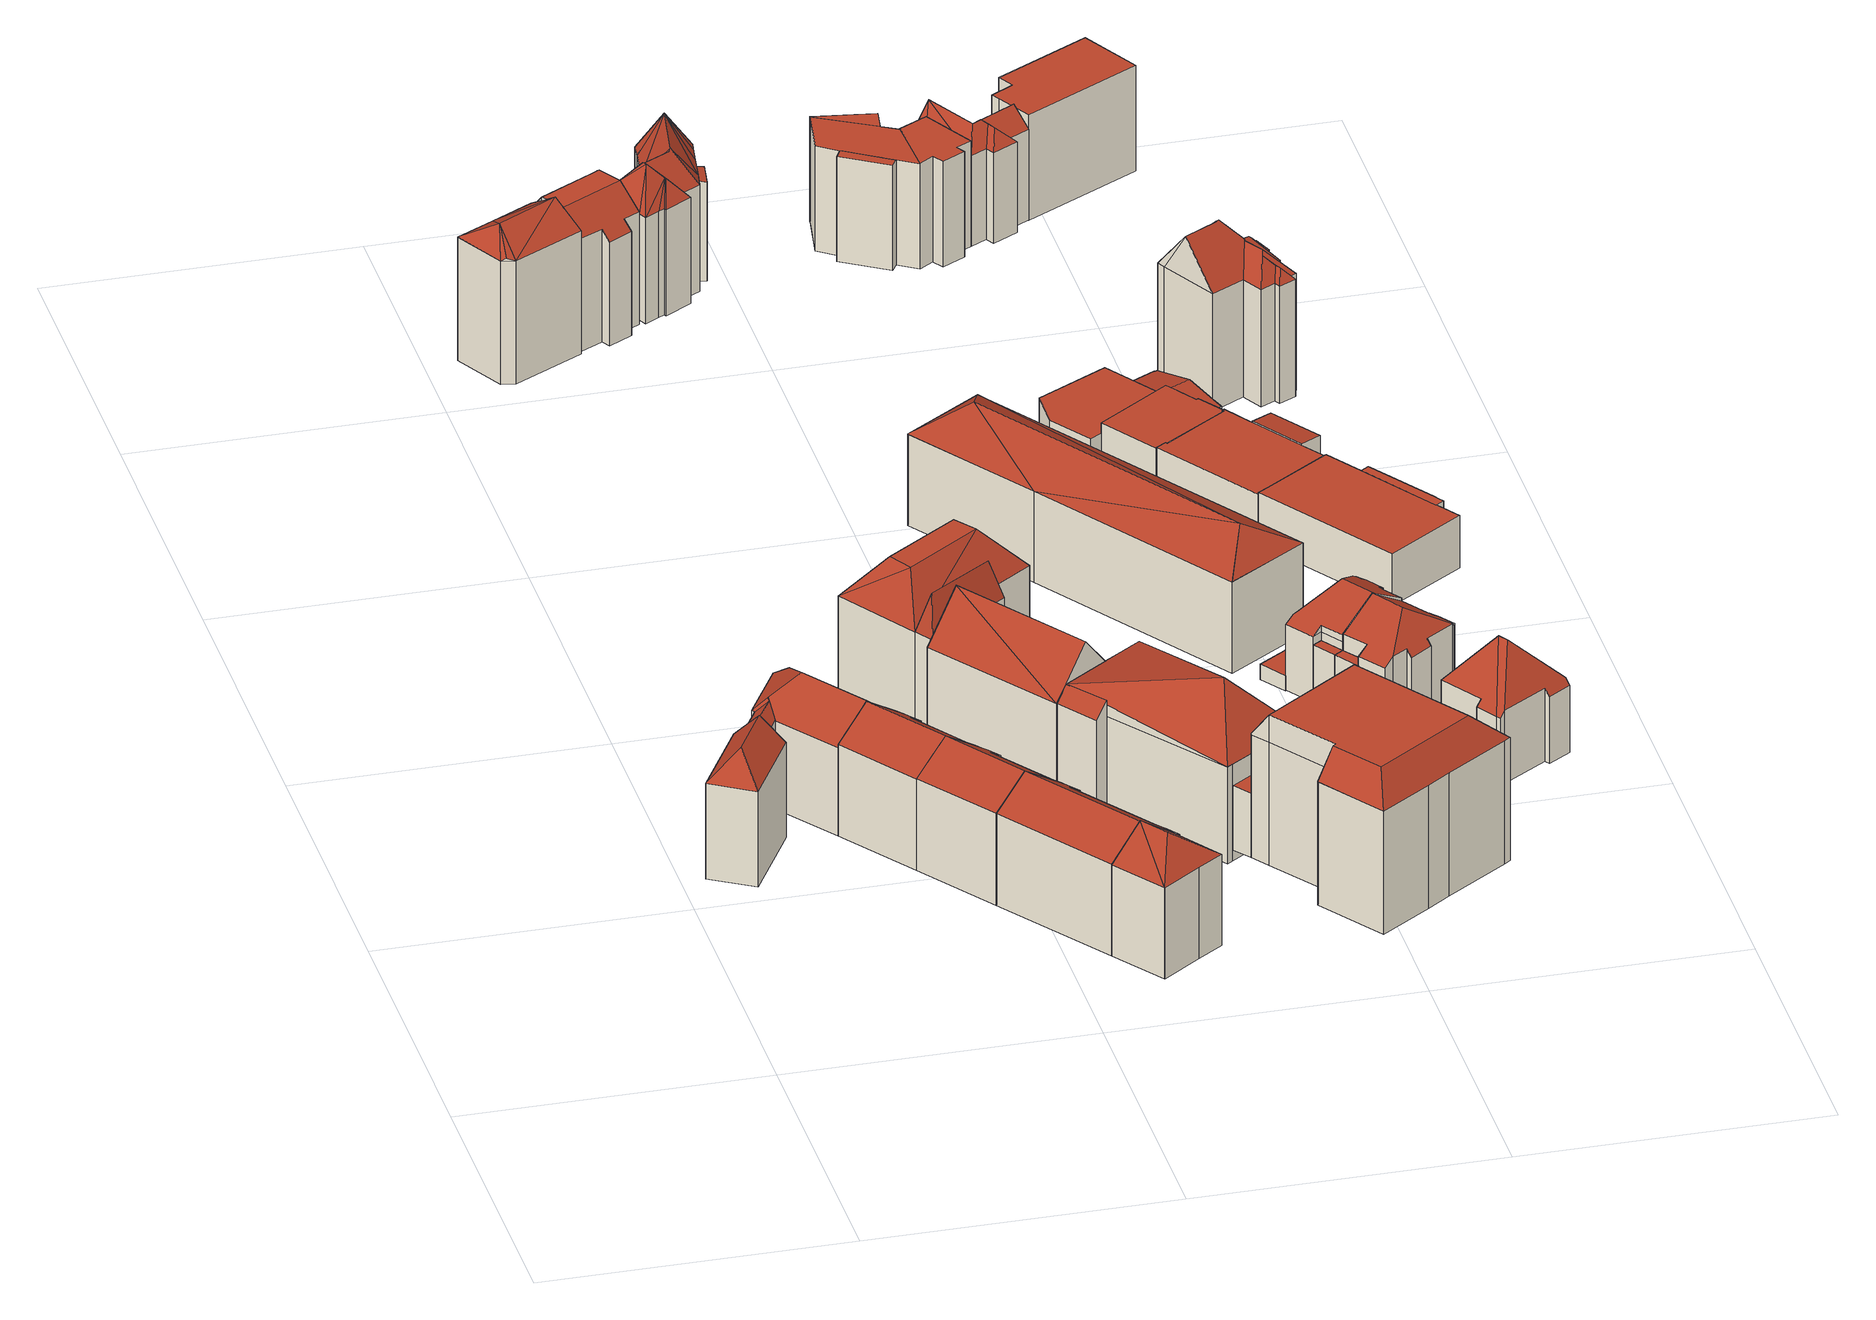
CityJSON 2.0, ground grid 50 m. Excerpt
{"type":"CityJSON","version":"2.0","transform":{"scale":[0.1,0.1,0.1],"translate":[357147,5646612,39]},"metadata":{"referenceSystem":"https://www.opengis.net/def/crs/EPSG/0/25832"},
"CityObjects":{
"building1":{"type":"Building","attributes":{"Gemeindeschluessel":"05315000","Geometrietyp2DReferenz":"3000","function":"31001_1100"},"address":[{"country":"Germany","locality":"Köln","thoroughfareNumber":"2","thoroughfareName":"Mevissenstr."},{"country":"Germany","locality":"Köln","thoroughfareNumber":"34","thoroughfareName":"Clever Str."},{"country":"Germany","locality":"Köln","thoroughfareNumber":"4","thoroughfareName":"Mevissenstr."},{"country":"Germany","locality":"Köln","thoroughfareNumber":"2b","thoroughfareName":"Mevissenstr."},{"country":"Germany","locality":"Köln","thoroughfareNumber":"2a","thoroughfareName":"Mevissenstr."}],"children":["building1-1","building1-2","building1-3","building1-4","building1-5","building1-6"]},
"building1-1":{"type":"BuildingPart","attributes":{"roofType":"5000","measuredHeight":20.41},"parents":["building1"],"geometry":[{"type":"Solid","lod":"2","boundaries":[[[[0,1,2,3]],[[4,5,6,1,0]],[[7,8,9,10,11]],[[12,13,8,7]],[[3,2,13,12]],[[14,3,12]],[[11,15,14,12,7]],[[15,4,0,3,14]],[[4,15,11]],[[1,6,9,8,13,2]],[[5,4,11,10]],[[9,6,5,10]]]],"semantics":{"surfaces":[{"type":"WallSurface"},{"type":"RoofSurface"},{"type":"GroundSurface"},{"type":"ClosureSurface"}],"values":[[0,0,0,0,0,1,1,1,0,2,0,3]]}}]},
"building1-2":{"type":"BuildingPart","attributes":{"roofType":"5000","measuredHeight":20.41},"parents":["building1"],"geometry":[{"type":"Solid","lod":"2","boundaries":[[[[16,17,18,19]],[[20,21,17,16]],[[22,23,21,20]],[[24,25,23,22]],[[19,18,26,27]],[[20,16,19,28,22]],[[28,19,27]],[[27,29,30,28]],[[22,28,30]],[[30,31,24,22]],[[17,21,23,25,32,26,18]],[[32,33,27,26]],[[25,24,33,32]],[[30,29,34,31]],[[34,29,27,33]],[[31,34,33,24]]]],"semantics":{"surfaces":[{"type":"WallSurface"},{"type":"RoofSurface"},{"type":"GroundSurface"},{"type":"ClosureSurface"}],"values":[[0,0,0,0,0,1,1,1,1,1,2,3,3,0,3,3]]}}]},
"building1-3":{"type":"BuildingPart","attributes":{"roofType":"3100","measuredHeight":20.35},"parents":["building1"],"geometry":[{"type":"Solid","lod":"2","boundaries":[[[[35,36,37,38]],[[39,40,36,35]],[[41,42,40,39]],[[43,44,42,41]],[[45,46,44,43]],[[47,48,46,45]],[[49,50,51,52,53]],[[54,55,56,57,58]],[[38,37,55,54]],[[59,49,53,60,61,62]],[[63,47,45,43,41,39,35,38,54,58,64,62,61]],[[36,40,42,44,46,48,65,52,51,66,56,55,37]],[[48,47,63,61,65]],[[52,65,61,60,53]],[[50,49,59]],[[51,50,59,62,66]],[[57,64,58]],[[56,66,62,64,57]]]],"semantics":{"surfaces":[{"type":"WallSurface"},{"type":"RoofSurface"},{"type":"GroundSurface"},{"type":"ClosureSurface"}],"values":[[0,0,0,0,0,0,0,0,0,1,1,2,3,3,0,3,0,3]]}}]},
"building1-4":{"type":"BuildingPart","attributes":{"roofType":"3100","measuredHeight":20.37},"parents":["building1"],"geometry":[{"type":"Solid","lod":"2","boundaries":[[[[67,68,69,70]],[[71,72,68,67]],[[73,74,72,71]],[[75,76,74,73]],[[77,78,76,75]],[[57,56,78,77]],[[79,80,81,51,50]],[[82,83,84,85,86]],[[70,69,83,82]],[[87,79,50,59,62,88]],[[64,57,77,75,73,71,67,70,82,86,89,88,62]],[[68,72,74,76,78,56,66,51,81,90,84,83,69]],[[62,64,62,66]],[[56,57,64,62,66]],[[51,66,62,59,50]],[[80,79,87]],[[81,80,87,88,90]],[[85,89,86]],[[84,90,88,89,85]]]],"semantics":{"surfaces":[{"type":"WallSurface"},{"type":"RoofSurface"},{"type":"GroundSurface"},{"type":"ClosureSurface"}],"values":[[0,0,0,0,0,0,0,0,0,1,1,2,0,3,3,0,3,0,3]]}}]},
"building1-5":{"type":"BuildingPart","attributes":{"roofType":"5000","measuredHeight":20.46},"parents":["building1"],"geometry":[{"type":"Solid","lod":"2","boundaries":[[[[91,92,93,94]],[[10,9,92,91]],[[95,96,6,5]],[[97,98,96,95]],[[99,100,98,97]],[[101,102,100,99]],[[103,104,102,101]],[[105,106,104,103]],[[107,108,106,105]],[[109,110,108,107]],[[85,84,110,109]],[[111,112,81,80]],[[94,93,112,111]],[[89,85,109,113,114,115]],[[107,113,109]],[[105,116,117,114,113,107]],[[103,118,116,105]],[[101,99,97,95,5,119,118,103]],[[10,119,5]],[[91,94,117,116,118,119,10]],[[111,80,87,115,114,117,94]],[[92,9,6,96,98,100,102,104,106,108,110,84,90,81,112,93]],[[9,10,5,6]],[[89,115,88]],[[84,85,89,88,90]],[[88,115,87]],[[81,90,88,87,80]]]],"semantics":{"surfaces":[{"type":"WallSurface"},{"type":"RoofSurface"},{"type":"GroundSurface"},{"type":"ClosureSurface"}],"values":[[0,0,0,0,0,0,0,0,0,0,0,0,0,1,1,1,1,1,1,1,1,2,3,0,3,0,3]]}}]},
"building1-6":{"type":"BuildingPart","attributes":{"roofType":"3100","measuredHeight":20.38},"parents":["building1"],"geometry":[{"type":"Solid","lod":"2","boundaries":[[[[120,121,122,123]],[[124,125,121,120]],[[126,127,125,124]],[[128,129,127,126]],[[130,131,129,128]],[[132,133,131,130]],[[134,135,133,132]],[[136,137,135,134]],[[138,139,137,136]],[[140,141,139,138]],[[142,143,141,140]],[[144,145,143,142]],[[146,27,26,145,144]],[[53,52,25,24,147]],[[148,149,48,47]],[[123,122,149,148]],[[60,53,147,31,34,61]],[[29,146,144,142,140,138,136,134,132,130,128,126,124,120,123,148,47,63,61,34]],[[121,125,127,129,131,133,135,137,139,141,143,145,26,32,25,52,65,48,149,122]],[[27,146,29]],[[26,27,33,32]],[[27,29,34,33]],[[24,31,147]],[[33,24,25,32]],[[33,34,31,24]],[[52,53,60,61,65]],[[48,65,61,63,47]]]],"semantics":{"surfaces":[{"type":"WallSurface"},{"type":"RoofSurface"},{"type":"GroundSurface"},{"type":"ClosureSurface"}],"values":[[0,0,0,0,0,0,0,0,0,0,0,0,0,0,0,0,1,1,2,0,3,3,0,3,3,3,3]]}}]},
"building2":{"type":"Building","attributes":{"Gemeindeschluessel":"05315000","Geometrietyp2DReferenz":"3000","function":"31001_1100","roofType":"5000","measuredHeight":24.44},"address":[{"country":"Germany","locality":"Köln","thoroughfareNumber":"1","thoroughfareName":"Riehler Platz"}],"geometry":[{"type":"Solid","lod":"2","boundaries":[[[[150,151,152,153]],[[154,155,151,150]],[[156,157,155,154]],[[158,159,157,156]],[[160,161,159,158]],[[153,152,161,160]],[[160,162,163]],[[163,164,160]],[[158,156,165]],[[158,165,163]],[[163,162,158]],[[165,154,150]],[[163,165,150]],[[164,163,150]],[[150,153,164]],[[158,162,160]],[[160,164,153]],[[154,165,156]],[[151,155,157,159,161,152]]]],"semantics":{"surfaces":[{"type":"WallSurface"},{"type":"RoofSurface"},{"type":"GroundSurface"}],"values":[[0,0,0,0,0,0,1,1,1,1,1,1,1,1,1,0,0,0,2]]}}]},
"building3":{"type":"Building","attributes":{"Gemeindeschluessel":"05315000","Geometrietyp2DReferenz":"3000","function":"31001_2000"},"address":[{"country":"Germany","locality":"Köln","thoroughfareNumber":"3","thoroughfareName":"Mevissenstr."},{"country":"Germany","locality":"Köln","thoroughfareNumber":"1","thoroughfareName":"Mevissenstr."},{"country":"Germany","locality":"Köln","thoroughfareNumber":"36","thoroughfareName":"Clever Str."}],"children":["building3-1","building3-2","building3-3","building3-4","building3-5"]},
"building3-1":{"type":"BuildingPart","attributes":{"roofType":"3100","measuredHeight":24.46},"parents":["building3"],"geometry":[{"type":"Solid","lod":"2","boundaries":[[[[166,167,168,169,170,171]],[[172,173,174,175]],[[172,176,171]],[[177,178,166,171]],[[171,176,177]],[[175,179,180,177,176]],[[176,172,175]],[[168,181,174,173,182,169]],[[167,166,183,184]],[[168,167,184,181]],[[181,184,183,175,174]],[[185,182,173,172,171,170]],[[169,182,185,170]],[[177,180,178]],[[178,180,179,183,166]],[[179,175,183]]]],"semantics":{"surfaces":[{"type":"WallSurface"},{"type":"RoofSurface"},{"type":"GroundSurface"},{"type":"ClosureSurface"}],"values":[[0,0,0,1,1,1,1,2,0,3,3,0,3,0,3,3]]}}]},
"building3-2":{"type":"BuildingPart","attributes":{"roofType":"5000","measuredHeight":23.15},"parents":["building3"],"geometry":[{"type":"Solid","lod":"2","boundaries":[[[[170,169,186,187]],[[188,189,182,185]],[[190,191,192,189,188]],[[193,194,195,196,197]],[[187,186,194,193]],[[188,198,190]],[[185,170,187,193,199,198,188]],[[197,199,193]],[[190,198,199,197]],[[169,182,189,192,195,194,186]],[[169,170,185,182]],[[191,190,197,196]],[[192,191,196,195]]]],"semantics":{"surfaces":[{"type":"WallSurface"},{"type":"RoofSurface"},{"type":"GroundSurface"},{"type":"ClosureSurface"}],"values":[[0,0,0,0,0,1,1,1,1,2,3,0,3]]}}]},
"building3-3":{"type":"BuildingPart","attributes":{"roofType":"9999","measuredHeight":23.35},"parents":["building3"],"geometry":[{"type":"Solid","lod":"2","boundaries":[[[[200,201,202,203]],[[204,205,201,200]],[[203,202,192,191]],[[206,207,200]],[[200,203,206]],[[208,204,200]],[[200,207,208]],[[208,209,191]],[[191,196,204,208]],[[209,206,203]],[[203,191,209]],[[208,207,206,209]],[[201,205,195,192,202]],[[196,195,205,204]],[[191,192,195,196]]]],"semantics":{"surfaces":[{"type":"WallSurface"},{"type":"RoofSurface"},{"type":"GroundSurface"},{"type":"ClosureSurface"}],"values":[[0,0,0,1,1,1,1,1,1,1,1,1,2,0,3]]}}]},
"building3-4":{"type":"BuildingPart","attributes":{"roofType":"3500","measuredHeight":25.63},"parents":["building3"],"geometry":[{"type":"Solid","lod":"2","boundaries":[[[[210,211,168,167]],[[212,213,211,210]],[[214,215,213,212]],[[216,217,215,214]],[[218,219,217,216]],[[220,221,219,218]],[[222,214,223,224]],[[225,224,223,180]],[[226,178,180,223,227]],[[228,227,223,214]],[[227,228,212,210]],[[228,214,212]],[[166,226,227,210,167]],[[224,225,220,218]],[[222,224,218,216]],[[222,216,214]],[[181,168,211,213,215,217,219,221]],[[221,220,184,181]],[[181,184,167,168]],[[166,178,226]],[[167,184,183,166]],[[166,183,179,180,178]],[[225,180,179,183,184,220]]]],"semantics":{"surfaces":[{"type":"WallSurface"},{"type":"RoofSurface"},{"type":"GroundSurface"},{"type":"ClosureSurface"}],"values":[[0,0,0,0,0,0,1,1,1,1,0,0,0,0,0,0,2,3,3,0,0,3,3]]}}]},
"building3-5":{"type":"BuildingPart","attributes":{"roofType":"2100","measuredHeight":19.4},"parents":["building3"],"geometry":[{"type":"Solid","lod":"2","boundaries":[[[[229,230,221,220,225,231]],[[232,175,174,230,229]],[[231,180,232,229]],[[181,221,230,174]],[[175,232,180,179]],[[175,183,184,181,174]],[[175,179,183]],[[180,231,225]],[[221,181,184,220]],[[184,183,179,180,225,220]]]],"semantics":{"surfaces":[{"type":"WallSurface"},{"type":"RoofSurface"},{"type":"GroundSurface"},{"type":"ClosureSurface"}],"values":[[0,0,1,2,0,3,3,0,3,3]]}}]},
"building4":{"type":"Building","attributes":{"Gemeindeschluessel":"05315000","Geometrietyp2DReferenz":"3000","function":"31001_1000","roofType":"9999","measuredHeight":23.1},"address":[{"country":"Germany","locality":"Köln","thoroughfareNumber":"3","thoroughfareName":"Riehler Platz"}],"geometry":[{"type":"Solid","lod":"2","boundaries":[[[[233,234,235,236]],[[237,238,234,233]],[[239,240,238,237]],[[241,242,240,239]],[[243,244,242,241]],[[245,246,244,243]],[[247,248,246,245]],[[249,250,248,247]],[[251,252,250,249]],[[253,254,252,251]],[[255,256,254,253]],[[257,258,256,255]],[[259,260,258,257]],[[261,262,260,259]],[[263,264,262,261]],[[236,235,264,263]],[[243,241,239,237,233,236,263,245]],[[259,257,255,253,251,249,247,261]],[[261,247,245,263]],[[234,238,240,242,244,246,248,250,252,254,256,258,260,262,264,235]]]],"semantics":{"surfaces":[{"type":"WallSurface"},{"type":"RoofSurface"},{"type":"GroundSurface"}],"values":[[0,0,0,0,0,0,0,0,0,0,0,0,0,0,0,0,1,1,1,2]]}}]},
"building5":{"type":"Building","attributes":{"Gemeindeschluessel":"05315000","Geometrietyp2DReferenz":"3000","function":"31001_1000","roofType":"2100","measuredHeight":3.41},"geometry":[{"type":"Solid","lod":"2","boundaries":[[[[265,266,267,268]],[[269,270,266,265]],[[271,272,270,269]],[[273,274,272,271]],[[268,267,274,273]],[[271,269,265,268,273]],[[266,270,272,274,267]]]],"semantics":{"surfaces":[{"type":"WallSurface"},{"type":"RoofSurface"},{"type":"GroundSurface"}],"values":[[0,0,0,0,0,1,2]]}}]},
"building6":{"type":"Building","attributes":{"Gemeindeschluessel":"05315000","Geometrietyp2DReferenz":"3000","function":"31001_1100"},"address":[{"country":"Germany","locality":"Köln","thoroughfareNumber":"5","thoroughfareName":"Riehler Platz"}],"children":["building6-1","building6-2"]},
"building6-1":{"type":"BuildingPart","attributes":{"roofType":"2100","measuredHeight":17.27},"parents":["building6"],"geometry":[{"type":"Solid","lod":"2","boundaries":[[[[275,276,277,278]],[[279,280,276,275]],[[281,282,280,279]],[[279,275,278,281]],[[276,280,282,277]],[[282,281,278,277]]]],"semantics":{"surfaces":[{"type":"WallSurface"},{"type":"RoofSurface"},{"type":"GroundSurface"},{"type":"ClosureSurface"}],"values":[[0,0,0,1,2,3]]}}]},
"building6-2":{"type":"BuildingPart","attributes":{"roofType":"5000","measuredHeight":23.97},"parents":["building6"],"geometry":[{"type":"Solid","lod":"2","boundaries":[[[[283,284,285,286]],[[287,288,284,283]],[[289,290,288,287]],[[291,292,290,289]],[[293,294,292,291]],[[295,296,294,293]],[[297,298,296,295]],[[299,300,298,297]],[[301,302,300,299]],[[303,304,302,301]],[[305,306,304,303]],[[307,308,306,305]],[[309,278,277,308,307]],[[310,311,282,281,312]],[[313,314,311,310]],[[315,316,314,313]],[[317,318,316,315]],[[319,320,318,317]],[[321,322,320,319]],[[286,285,322,321]],[[323,324,286]],[[323,286,321]],[[321,319,323]],[[323,319,317,325]],[[317,315,325]],[[326,324,323,325,315,313,327]],[[328,327,313,310,329]],[[307,305,330]],[[309,307,330]],[[312,309,330]],[[312,330,329]],[[329,310,312]],[[330,305,303]],[[303,301,330]],[[330,301,299]],[[330,299,297]],[[329,330,297]],[[297,328,329]],[[326,327,328,297,295,331]],[[331,295,293,332]],[[293,291,332]],[[332,291,289]],[[332,289,287]],[[331,332,287]],[[324,326,331]],[[331,287,283]],[[324,331,283]],[[283,286,324]],[[284,288,290,292,294,296,298,300,302,304,306,308,277,282,311,314,316,318,320,322,285]],[[278,309,312,281]],[[282,277,278,281]]]],"semantics":{"surfaces":[{"type":"WallSurface"},{"type":"RoofSurface"},{"type":"GroundSurface"},{"type":"ClosureSurface"}],"values":[[0,0,0,0,0,0,0,0,0,0,0,0,0,0,0,0,0,0,0,0,1,1,1,1,1,1,1,1,1,1,1,1,0,0,1,1,1,1,1,1,1,1,1,1,1,1,1,1,2,0,3]]}}]},
"building7":{"type":"Building","attributes":{"Gemeindeschluessel":"05315000","Geometrietyp2DReferenz":"3000","function":"31001_2000"},"children":["building7-1","building7-2","building7-3"]},
"building7-1":{"type":"BuildingPart","attributes":{"roofType":"1000","measuredHeight":11.11},"parents":["building7"],"geometry":[{"type":"Solid","lod":"2","boundaries":[[[[333,334,335,336]],[[337,338,334,333]],[[336,335,339,340]],[[341,337,333,336,340]],[[334,338,342,339,335]],[[338,337,341,342]],[[342,341,340,339]]]],"semantics":{"surfaces":[{"type":"WallSurface"},{"type":"RoofSurface"},{"type":"GroundSurface"},{"type":"ClosureSurface"}],"values":[[0,0,0,1,2,3,3]]}}]},
"building7-2":{"type":"BuildingPart","attributes":{"roofType":"1000","measuredHeight":11.13},"parents":["building7"],"geometry":[{"type":"Solid","lod":"2","boundaries":[[[[340,339,343,344]],[[344,343,345,346]],[[347,348,341,340,344,346]],[[339,342,349,350,345,343]],[[342,339,340,341]],[[350,347,346,345]],[[349,348,347,350]],[[342,341,348,349]]]],"semantics":{"surfaces":[{"type":"WallSurface"},{"type":"RoofSurface"},{"type":"GroundSurface"},{"type":"ClosureSurface"}],"values":[[0,0,1,2,3,3,3,3]]}}]},
"building7-3":{"type":"BuildingPart","attributes":{"roofType":"5000","measuredHeight":25.99},"parents":["building7"],"geometry":[{"type":"Solid","lod":"2","boundaries":[[[[351,352,353,354]],[[355,356,352,351]],[[357,346,345,356,355]],[[358,359,338,337,360]],[[361,362,359,358]],[[363,364,362,361]],[[365,366,364,363]],[[367,368,366,365]],[[354,353,368,367]],[[369,370,371,372,373,374]],[[374,373,375,358]],[[375,376,367,365,363,361,358]],[[377,378,367,376]],[[377,376,375,373,372,379]],[[379,372,355,351]],[[378,377,379,351,354]],[[372,371,357,355]],[[371,370,380,357]],[[370,369,381,380]],[[369,374,360,381]],[[378,354,367]],[[374,358,360]],[[352,356,345,350,349,342,338,359,362,364,366,368,353]],[[346,357,380,347]],[[345,346,347,350]],[[347,380,381,348]],[[350,347,348,349]],[[341,348,381,360,337]],[[338,342,341,337]],[[348,341,342,349]]]],"semantics":{"surfaces":[{"type":"WallSurface"},{"type":"RoofSurface"},{"type":"GroundSurface"},{"type":"ClosureSurface"}],"values":[[0,0,0,0,0,0,0,0,0,1,1,1,1,1,0,0,0,0,0,0,0,0,2,0,3,0,3,0,3,3]]}}]},
"building8":{"type":"Building","attributes":{"Gemeindeschluessel":"05315000","Geometrietyp2DReferenz":"3000","function":"31001_2000","roofType":"5000","measuredHeight":20.43},"address":[{"country":"Germany","locality":"Köln","thoroughfareNumber":"38","thoroughfareName":"Clever Str."},{"country":"Germany","locality":"Köln","thoroughfareNumber":"4","thoroughfareName":"Worringer Str."},{"country":"Germany","locality":"Köln","thoroughfareNumber":"6","thoroughfareName":"Worringer Str."},{"country":"Germany","locality":"Köln","thoroughfareNumber":"8","thoroughfareName":"Worringer Str."}],"geometry":[{"type":"Solid","lod":"2","boundaries":[[[[382,383,384,385]],[[386,387,383,382]],[[388,389,387,386]],[[390,391,389,388]],[[392,393,391,390]],[[385,384,393,392]],[[394,395,388]],[[382,396,397]],[[394,388,386]],[[394,386,382]],[[382,397,394]],[[390,395,394]],[[392,390,394]],[[392,394,397]],[[392,397,396]],[[396,385,392]],[[385,396,382]],[[388,395,390]],[[383,387,389,391,393,384]]]],"semantics":{"surfaces":[{"type":"WallSurface"},{"type":"RoofSurface"},{"type":"GroundSurface"}],"values":[[0,0,0,0,0,0,1,1,1,1,1,1,1,1,1,1,0,0,2]]}}]},
"building9":{"type":"Building","attributes":{"Gemeindeschluessel":"05315000","Geometrietyp2DReferenz":"3000","function":"31001_2460","roofType":"1000","measuredHeight":2.53},"geometry":[{"type":"Solid","lod":"2","boundaries":[[[[398,399,400,401]],[[402,403,399,398]],[[404,405,403,402]],[[406,407,405,404]],[[408,409,407,406]],[[410,411,409,408]],[[401,400,411,410]],[[408,406,404,402,398,401,410]],[[399,403,405,407,409,411,400]]]],"semantics":{"surfaces":[{"type":"WallSurface"},{"type":"RoofSurface"},{"type":"GroundSurface"}],"values":[[0,0,0,0,0,0,0,1,2]]}}]},
"building10":{"type":"Building","attributes":{"Gemeindeschluessel":"05315000","Geometrietyp2DReferenz":"3000","function":"51009_1610","roofType":"1000","measuredHeight":9.8},"geometry":[{"type":"Solid","lod":"2","boundaries":[[[[412,413,414,415]],[[416,417,413,412]],[[418,419,417,416]],[[415,414,419,418]],[[416,412,415,418]],[[413,417,419,414]]]],"semantics":{"surfaces":[{"type":"WallSurface"},{"type":"RoofSurface"},{"type":"GroundSurface"}],"values":[[0,0,0,0,1,2]]}}]},
"building11":{"type":"Building","attributes":{"Gemeindeschluessel":"05315000","Geometrietyp2DReferenz":"3000","function":"51009_1610","roofType":"1000","measuredHeight":9.79},"geometry":[{"type":"Solid","lod":"2","boundaries":[[[[416,417,419,418]],[[420,421,417,416]],[[422,423,421,420]],[[418,419,423,422]],[[420,416,418,422]],[[417,421,423,419]]]],"semantics":{"surfaces":[{"type":"WallSurface"},{"type":"RoofSurface"},{"type":"GroundSurface"}],"values":[[0,0,0,0,1,2]]}}]},
"building12":{"type":"Building","attributes":{"Gemeindeschluessel":"05315000","Geometrietyp2DReferenz":"3000","function":"31001_2460","roofType":"1000","measuredHeight":2.23},"geometry":[{"type":"Solid","lod":"2","boundaries":[[[[424,425,426,427]],[[428,429,425,424]],[[430,431,429,428]],[[432,433,431,430]],[[434,435,433,432]],[[427,426,435,434]],[[432,430,428,424,427,434]],[[425,429,431,433,435,426]]]],"semantics":{"surfaces":[{"type":"WallSurface"},{"type":"RoofSurface"},{"type":"GroundSurface"}],"values":[[0,0,0,0,0,0,1,2]]}}]},
"building13":{"type":"Building","attributes":{"Gemeindeschluessel":"05315000","Geometrietyp2DReferenz":"3000","function":"31001_1000","roofType":"5000","measuredHeight":16.77},"address":[{"country":"Germany","locality":"Köln","thoroughfareNumber":"10","thoroughfareName":"Worringer Str."}],"geometry":[{"type":"Solid","lod":"2","boundaries":[[[[436,437,438,439]],[[440,441,437,436]],[[442,443,441,440]],[[444,445,443,442]],[[446,447,445,444]],[[448,449,447,446]],[[450,451,449,448]],[[452,453,451,450]],[[454,455,453,452]],[[456,457,455,454]],[[458,459,457,456]],[[460,461,459,458]],[[462,463,461,460]],[[464,465,463,462]],[[466,467,465,464]],[[468,469,467,466]],[[439,438,469,468]],[[470,471,472,473,474,475,476,477]],[[468,466,478,479,480,475,474]],[[481,482,483,484,485,486,487,488,476,475,480]],[[477,476,488,446,444]],[[488,487,448,446]],[[487,486,450,448]],[[486,485,452,450]],[[485,484,454,452]],[[484,483,456,454]],[[483,482,458,456]],[[482,481,460,458]],[[481,480,479,462,460]],[[479,478,464,462]],[[473,472,436,439]],[[474,473,439,468]],[[472,471,440,436]],[[471,470,442,440]],[[470,477,444,442]],[[478,466,464]],[[437,441,443,445,447,449,451,453,455,457,459,461,463,465,467,469,438]]]],"semantics":{"surfaces":[{"type":"WallSurface"},{"type":"RoofSurface"},{"type":"GroundSurface"}],"values":[[0,0,0,0,0,0,0,0,0,0,0,0,0,0,0,0,0,1,1,1,0,0,0,0,0,0,0,0,0,0,0,0,0,0,0,0,2]]}}]},
"building14":{"type":"Building","attributes":{"Gemeindeschluessel":"05315000","Geometrietyp2DReferenz":"3000","function":"51009_1610","roofType":"1000","measuredHeight":6.79},"geometry":[{"type":"Solid","lod":"2","boundaries":[[[[489,490,491,492]],[[493,494,490,489]],[[495,496,494,493]],[[492,491,496,495]],[[493,489,492,495]],[[490,494,496,491]]]],"semantics":{"surfaces":[{"type":"WallSurface"},{"type":"RoofSurface"},{"type":"GroundSurface"}],"values":[[0,0,0,0,1,2]]}}]},
"building15":{"type":"Building","attributes":{"Gemeindeschluessel":"05315000","Geometrietyp2DReferenz":"3000","function":"31001_1000","roofType":"5000","measuredHeight":16.88},"address":[{"country":"Germany","locality":"Köln","thoroughfareNumber":"12","thoroughfareName":"Worringer Str."}],"geometry":[{"type":"Solid","lod":"2","boundaries":[[[[497,463,498,499]],[[500,501,463,497]],[[502,461,501,500]],[[503,504,461,502]],[[505,506,504,503]],[[507,508,506,505]],[[509,510,508,507]],[[511,512,510,509]],[[513,514,512,511]],[[515,516,514,513]],[[517,518,516,515]],[[519,520,518,517]],[[521,522,520,519]],[[523,524,522,521]],[[525,526,524,523]],[[527,528,526,525]],[[529,530,528,527]],[[531,532,530,529]],[[499,498,532,531]],[[525,523,521,519,517,533,527]],[[515,513,511,509,507,505,503,502,500,533,517]],[[497,499,531,529,527,533,500]],[[463,501,461,504,506,508,510,512,514,516,518,520,522,524,526,528,530,532,498]]]],"semantics":{"surfaces":[{"type":"WallSurface"},{"type":"RoofSurface"},{"type":"GroundSurface"}],"values":[[0,0,0,0,0,0,0,0,0,0,0,0,0,0,0,0,0,0,0,1,1,1,2]]}}]},
"building16":{"type":"Building","attributes":{"Gemeindeschluessel":"05315000","Geometrietyp2DReferenz":"3000","function":"31001_1000"},"address":[{"country":"Germany","locality":"Köln","thoroughfareNumber":"75","thoroughfareName":"Riehler Str."}],"children":["building16-1","building16-2","building16-3","building16-4"]},
"building16-1":{"type":"BuildingPart","attributes":{"roofType":"1000","measuredHeight":18.11},"parents":["building16"],"geometry":[{"type":"Solid","lod":"2","boundaries":[[[[534,535,536,537]],[[538,539,540,541]],[[542,543,544,545]],[[546,547,543,542]],[[542,545,548,538,541,534,537,546]],[[535,540,539,549,544,543,547,536]],[[535,534,541,540]],[[549,539,538,548]],[[544,549,548,545]],[[547,546,537,536]]]],"semantics":{"surfaces":[{"type":"WallSurface"},{"type":"RoofSurface"},{"type":"GroundSurface"},{"type":"ClosureSurface"}],"values":[[0,0,0,0,1,2,3,3,3,3]]}}]},
"building16-2":{"type":"BuildingPart","attributes":{"roofType":"1000","measuredHeight":18.04},"parents":["building16"],"geometry":[{"type":"Solid","lod":"2","boundaries":[[[[550,551,539,538]],[[552,553,551,550]],[[545,544,553,552]],[[545,552,550,538,548]],[[551,553,544,549,539]],[[544,545,548,549]],[[549,548,538,539]]]],"semantics":{"surfaces":[{"type":"WallSurface"},{"type":"RoofSurface"},{"type":"GroundSurface"},{"type":"ClosureSurface"}],"values":[[0,0,0,1,2,3,3]]}}]},
"building16-3":{"type":"BuildingPart","attributes":{"roofType":"1000","measuredHeight":18.16},"parents":["building16"],"geometry":[{"type":"Solid","lod":"2","boundaries":[[[[554,555,556,557]],[[558,559,555,554]],[[560,561,559,558]],[[562,563,561,560]],[[564,565,563,562]],[[566,541,540,565,564]],[[557,556,535,534,567]],[[566,564,562,560,558,554,557,567]],[[555,559,561,563,565,540,535,556]],[[541,566,567,534]],[[535,540,541,534]]]],"semantics":{"surfaces":[{"type":"WallSurface"},{"type":"RoofSurface"},{"type":"GroundSurface"},{"type":"ClosureSurface"}],"values":[[0,0,0,0,0,0,0,1,2,0,3]]}}]},
"building16-4":{"type":"BuildingPart","attributes":{"roofType":"1000","measuredHeight":18.12},"parents":["building16"],"geometry":[{"type":"Solid","lod":"2","boundaries":[[[[568,569,547,546]],[[570,571,569,568]],[[572,573,571,570]],[[537,536,573,572]],[[572,570,568,546,537]],[[569,571,573,536,547]],[[547,536,537,546]]]],"semantics":{"surfaces":[{"type":"WallSurface"},{"type":"RoofSurface"},{"type":"GroundSurface"},{"type":"ClosureSurface"}],"values":[[0,0,0,0,1,2,3]]}}]},
"building17":{"type":"Building","attributes":{"Gemeindeschluessel":"05315000","Geometrietyp2DReferenz":"3000","function":"31001_2000","roofType":"3200","measuredHeight":19.68},"address":[{"country":"Germany","locality":"Köln","thoroughfareNumber":"14","thoroughfareName":"Worringer Str."}],"geometry":[{"type":"Solid","lod":"2","boundaries":[[[[574,575,576,577]],[[578,579,575,574]],[[580,581,579,578]],[[582,583,581,580]],[[584,585,583,582]],[[586,587,585,584]],[[588,589,587,586]],[[590,591,589,588]],[[592,593,591,590]],[[594,595,593,592]],[[596,597,595,594]],[[598,599,597,596]],[[600,601,599,598]],[[602,603,601,600]],[[604,605,603,602]],[[606,607,605,604]],[[608,609,607,606]],[[610,611,609,608]],[[612,613,611,610]],[[614,615,613,612]],[[616,617,615,614]],[[618,619,617,616]],[[620,621,619,618]],[[622,623,621,620]],[[624,625,623,622]],[[626,627,625,624]],[[628,629,627,626]],[[630,631,629,628]],[[577,576,631,630]],[[620,618,616,614,632,622]],[[580,578,574,577,633,582]],[[612,610,608,606,604,602,600,598,596,594,592,590,588,586,584,632,614]],[[582,633,632,584]],[[624,622,632,633,626]],[[630,628,626,633,577]],[[575,579,581,583,585,587,589,591,593,595,597,599,601,603,605,607,609,611,613,615,617,619,621,623,625,627,629,631,576]]]],"semantics":{"surfaces":[{"type":"WallSurface"},{"type":"RoofSurface"},{"type":"GroundSurface"}],"values":[[0,0,0,0,0,0,0,0,0,0,0,0,0,0,0,0,0,0,0,0,0,0,0,0,0,0,0,0,0,1,1,1,1,1,1,2]]}}]},
"building18":{"type":"Building","attributes":{"Gemeindeschluessel":"05315000","Geometrietyp2DReferenz":"3000","function":"31001_1100"},"address":[{"country":"Germany","locality":"Köln","thoroughfareNumber":"86","thoroughfareName":"Riehler Str."},{"country":"Germany","locality":"Köln","thoroughfareNumber":"1","thoroughfareName":"Worringer Str."}],"children":["building18-1","building18-2","building18-3"]},
"building18-1":{"type":"BuildingPart","attributes":{"roofType":"3100","measuredHeight":4.3},"parents":["building18"],"geometry":[{"type":"Solid","lod":"2","boundaries":[[[[634,635,636,637]],[[638,639,640,641]],[[642,643,639,638]],[[644,645,643,642]],[[646,647,645,644]],[[648,649,647,646]],[[650,651,649,648]],[[652,653,651,650]],[[654,655,653,652]],[[637,636,655,654]],[[648,646,644,642,638,641,656,650]],[[657,634,637,654,652,650,656]],[[635,658,659,640,639,643,645,647,649,651,653,655,636]],[[658,657,656,659]],[[635,634,657,658]],[[640,659,656,641]]]],"semantics":{"surfaces":[{"type":"WallSurface"},{"type":"RoofSurface"},{"type":"GroundSurface"},{"type":"ClosureSurface"}],"values":[[0,0,0,0,0,0,0,0,0,0,1,1,2,3,3,3]]}}]},
"building18-2":{"type":"BuildingPart","attributes":{"roofType":"1000","measuredHeight":7.28},"parents":["building18"],"geometry":[{"type":"Solid","lod":"2","boundaries":[[[[660,641,640,661,662]],[[663,664,665,666]],[[667,668,664,663]],[[662,661,668,667]],[[663,666,669,660,662,667]],[[640,659,658,665,664,668,661]],[[669,657,656,641,660]],[[657,658,659,656]],[[659,640,641,656]],[[658,657,669,666,665]]]],"semantics":{"surfaces":[{"type":"WallSurface"},{"type":"RoofSurface"},{"type":"GroundSurface"},{"type":"ClosureSurface"}],"values":[[0,0,0,0,1,2,0,3,3,3]]}}]},
"building18-3":{"type":"BuildingPart","attributes":{"roofType":"1000","measuredHeight":9},"parents":["building18"],"geometry":[{"type":"Solid","lod":"2","boundaries":[[[[670,671,672,673]],[[674,675,671,670]],[[676,677,675,674]],[[678,666,665,677,676]],[[679,680,635,634,681]],[[682,683,680,679]],[[684,685,683,682]],[[686,687,685,684]],[[688,689,687,686]],[[673,672,689,688]],[[686,684,682,679,681,690,678,676,674,670,673,688]],[[671,675,677,665,658,635,680,683,685,687,689,672]],[[666,678,690,669]],[[657,658,665,666,669]],[[657,669,690,681,634]],[[657,634,635,658]]]],"semantics":{"surfaces":[{"type":"WallSurface"},{"type":"RoofSurface"},{"type":"GroundSurface"},{"type":"ClosureSurface"}],"values":[[0,0,0,0,0,0,0,0,0,0,1,2,0,3,0,3]]}}]},
"building19":{"type":"Building","attributes":{"Gemeindeschluessel":"05315000","Geometrietyp2DReferenz":"3000","function":"31001_1000"},"address":[{"country":"Germany","locality":"Köln","thoroughfareNumber":"3","thoroughfareName":"Worringer Str."}],"children":["building19-1","building19-2"]},
"building19-1":{"type":"BuildingPart","attributes":{"roofType":"1000","measuredHeight":9},"parents":["building19"],"geometry":[{"type":"Solid","lod":"2","boundaries":[[[[691,692,693,694]],[[695,696,692,691]],[[697,698,696,695]],[[699,700,698,697]],[[701,702,700,699]],[[703,704,702,701]],[[705,706,704,703]],[[707,708,706,705]],[[709,710,708,707]],[[711,712,710,709]],[[713,714,712,711]],[[715,716,714,713]],[[713,711,709,707,705,703,701,699,697,695,691,694,715]],[[693,692,696,698,700,702,704,706,708,710,712,714,716]],[[716,715,694,693]]]],"semantics":{"surfaces":[{"type":"WallSurface"},{"type":"RoofSurface"},{"type":"GroundSurface"},{"type":"ClosureSurface"}],"values":[[0,0,0,0,0,0,0,0,0,0,0,0,1,2,3]]}}]},
"building19-2":{"type":"BuildingPart","attributes":{"roofType":"2100","measuredHeight":9.12},"parents":["building19"],"geometry":[{"type":"Solid","lod":"2","boundaries":[[[[717,693,718,719]],[[694,693,717]],[[716,715,720]],[[721,722,716,720]],[[719,718,722,721]],[[720,717,719,721]],[[693,716,722,718]],[[715,694,717,720]],[[716,693,694,715]]]],"semantics":{"surfaces":[{"type":"WallSurface"},{"type":"RoofSurface"},{"type":"GroundSurface"},{"type":"ClosureSurface"}],"values":[[0,0,0,0,0,1,2,0,3]]}}]},
"building20":{"type":"Building","attributes":{"Gemeindeschluessel":"05315000","Geometrietyp2DReferenz":"3000","function":"31001_1000","roofType":"5000","measuredHeight":18.56},"address":[{"country":"Germany","locality":"Köln","thoroughfareNumber":"77","thoroughfareName":"Riehler Str."}],"geometry":[{"type":"Solid","lod":"2","boundaries":[[[[723,724,725,726]],[[727,728,724,723]],[[729,730,728,727]],[[731,732,730,729]],[[733,734,732,731]],[[735,736,734,733]],[[737,738,736,735]],[[739,555,738,737]],[[740,556,555,739]],[[741,742,556,740]],[[726,725,742,741]],[[743,744,739]],[[739,744,740]],[[741,740,744]],[[745,746,743,739,737,747]],[[747,737,735,748]],[[735,733,748]],[[745,747,748,733,731,749]],[[749,731,729,750]],[[745,749,750,727,723,746]],[[726,744,743,746,723]],[[744,726,741]],[[750,729,727]],[[724,728,730,732,734,736,738,555,556,742,725]]]],"semantics":{"surfaces":[{"type":"WallSurface"},{"type":"RoofSurface"},{"type":"GroundSurface"}],"values":[[0,0,0,0,0,0,0,0,0,0,0,1,1,1,1,1,1,1,1,1,1,0,0,2]]}}]},
"building21":{"type":"Building","attributes":{"Gemeindeschluessel":"05315000","Geometrietyp2DReferenz":"3000","function":"31001_1000"},"address":[{"country":"Germany","locality":"Köln","thoroughfareNumber":"5","thoroughfareName":"Worringer Str."}],"children":["building21-1","building21-2"]},
"building21-1":{"type":"BuildingPart","attributes":{"roofType":"1000","measuredHeight":9.05},"parents":["building21"],"geometry":[{"type":"Solid","lod":"2","boundaries":[[[[751,752,753,754]],[[755,756,752,751]],[[757,758,756,755]],[[759,760,758,757]],[[761,762,760,759]],[[763,764,762,761]],[[765,766,764,763]],[[763,761,759,757,755,751,754,765]],[[752,756,758,760,762,764,766,753]],[[753,766,765,754]]]],"semantics":{"surfaces":[{"type":"WallSurface"},{"type":"RoofSurface"},{"type":"GroundSurface"},{"type":"ClosureSurface"}],"values":[[0,0,0,0,0,0,0,1,2,3]]}}]},
"building21-2":{"type":"BuildingPart","attributes":{"roofType":"1000","measuredHeight":9},"parents":["building21"],"geometry":[{"type":"Solid","lod":"2","boundaries":[[[[763,764,766,765]],[[767,768,764,763]],[[769,770,768,767]],[[771,772,770,769]],[[773,774,772,771]],[[775,776,774,773]],[[777,778,776,775]],[[754,753,778,777]],[[777,775,773,771,769,767,763,765,754]],[[766,764,768,770,772,774,776,778,753]],[[753,754,765,766]]]],"semantics":{"surfaces":[{"type":"WallSurface"},{"type":"RoofSurface"},{"type":"GroundSurface"},{"type":"ClosureSurface"}],"values":[[0,0,0,0,0,0,0,0,1,2,3]]}}]},
"building22":{"type":"Building","attributes":{"Gemeindeschluessel":"05315000","Geometrietyp2DReferenz":"3000","function":"31001_2000","roofType":"5000","measuredHeight":27.59},"address":[{"country":"Germany","locality":"Köln","thoroughfareNumber":"88","thoroughfareName":"Riehler Str."}],"geometry":[{"type":"Solid","lod":"2","boundaries":[[[[779,780,781,782]],[[783,784,780,779]],[[785,786,784,783]],[[787,788,786,785]],[[789,790,788,787]],[[791,792,790,789]],[[793,794,792,791]],[[795,796,794,793]],[[797,798,796,795]],[[799,800,798,797]],[[801,802,800,799]],[[803,804,802,801]],[[805,806,804,803]],[[807,808,806,805]],[[809,810,808,807]],[[811,812,810,809]],[[813,814,812,811]],[[815,816,814,813]],[[817,818,816,815]],[[819,820,818,817]],[[782,781,820,819]],[[821,782,819]],[[819,817,821]],[[822,823,824,825,821,817,815,826]],[[827,828,829,826,815,813,830]],[[830,813,811,831]],[[831,811,809,832]],[[809,807,832]],[[831,832,807,805,830]],[[830,805,803,827]],[[827,803,801,828]],[[833,829,828,801,799,834]],[[835,834,799,797,836]],[[836,797,795,837]],[[795,793,837]],[[836,837,793,791,835]],[[834,835,791,789,833]],[[826,829,833,789,787,822]],[[822,787,785,823]],[[823,785,783,824]],[[824,783,779,825]],[[825,779,782,821]],[[780,784,786,788,790,792,794,796,798,800,802,804,806,808,810,812,814,816,818,820,781]]]],"semantics":{"surfaces":[{"type":"WallSurface"},{"type":"RoofSurface"},{"type":"GroundSurface"}],"values":[[0,0,0,0,0,0,0,0,0,0,0,0,0,0,0,0,0,0,0,0,0,0,0,1,1,1,1,1,1,1,1,1,1,1,1,1,1,1,1,1,1,1,2]]}}]},
"building23":{"type":"Building","attributes":{"Gemeindeschluessel":"05315000","Geometrietyp2DReferenz":"3000","function":"31001_1100","roofType":"1000","measuredHeight":18.17},"address":[{"country":"Germany","locality":"Köln","thoroughfareNumber":"81","thoroughfareName":"Riehler Str."},{"country":"Germany","locality":"Köln","thoroughfareNumber":"79","thoroughfareName":"Riehler Str."}],"geometry":[{"type":"Solid","lod":"2","boundaries":[[[[838,839,840,841]],[[842,843,839,838]],[[844,845,843,842]],[[846,847,845,844]],[[848,849,847,846]],[[850,851,849,848]],[[841,840,851,850]],[[848,846,844,842,838,841,850]],[[839,843,845,847,849,851,840]]]],"semantics":{"surfaces":[{"type":"WallSurface"},{"type":"RoofSurface"},{"type":"GroundSurface"}],"values":[[0,0,0,0,0,0,0,1,2]]}}]}
},
"vertices":[
[83,590,243],[83,590,78],[7,460,78],[7,460,243],[88,587,249],[88,587,230],[88,587,78],[153,549,242],[153,549,78],[120,569,78],[120,569,230],[120,569,279],[77,419,242],[77,419,78],[68,485,282],[117,570,282],
[661,55,235],[661,55,78],[703,84,78],[703,84,235],[597,10,235],[597,10,78],[596,9,235],[596,9,78],[537,94,235],[537,94,78],[644,169,78],[644,169,235],[621,89,282],[615,149,260],[590,132,282],[565,114,260],[590,132,78],[590,132,235],[590,132,281],
[448,495,217],[448,495,78],[440,489,78],[440,489,224],[463,474,217],[463,474,78],[455,468,224],[455,468,78],[456,466,224],[456,466,78],[443,456,236],[443,456,78],[514,354,236],[514,354,78],[317,408,236],[317,408,235],[317,408,78],[407,280,78],[407,280,236],[438,491,224],[438,491,78],[425,482,78],[425,482,235],[425,482,236],[343,426,258],[428,295,254],[460,317,281],[371,445,281],[493,340,253],[393,460,263],[460,317,78],[371,445,78],
[358,622,217],[358,622,78],[350,617,78],[350,617,224],[373,601,217],[373,601,78],[365,596,224],[365,596,78],[367,593,224],[367,593,78],[353,584,236],[353,584,78],[229,534,236],[229,534,230],[229,534,78],[348,619,224],[348,619,78],[335,609,78],[335,609,230],[335,609,236],[274,566,274],[282,572,281],[290,577,275],[282,572,78],
[131,587,230],[131,587,78],[158,635,78],[158,635,230],[93,595,230],[93,595,78],[82,601,220],[82,601,78],[93,620,220],[93,620,78],[104,614,230],[104,614,78],[135,667,230],[135,667,78],[131,672,230],[131,672,78],[189,770,230],[189,770,78],[221,771,230],[221,771,78],[158,634,230],[158,634,78],[206,740,254],[209,676,282],[282,572,282],[156,673,247],[157,674,247],[157,668,245],[108,586,245],
[537,367,217],[537,367,78],[529,362,78],[529,362,224],[552,346,217],[552,346,78],[544,340,224],[544,340,78],[546,338,224],[546,338,78],[532,329,236],[532,329,78],[626,195,236],[626,195,78],[640,204,224],[640,204,78],[641,202,224],[641,202,78],[649,207,217],[649,207,78],[664,186,217],[664,186,78],[656,181,224],[656,181,78],[658,179,224],[658,179,78],[644,169,236],[537,94,236],[528,364,224],[528,364,78],
[90,2074,279],[90,2074,67],[27,2039,67],[27,2039,279],[158,2110,279],[158,2110,67],[210,2013,279],[210,2013,67],[95,1951,279],[95,1951,67],[72,1955,279],[72,1955,67],[80,1954,284],[84,2010,312],[27,2039,280],[183,2064,312],
[690,683,212],[690,683,211],[690,683,45],[545,892,45],[545,892,180],[545,892,212],[437,816,212],[437,816,45],[583,608,45],[583,608,212],[491,854,290],[637,646,290],[673,671,237],[600,620,236],[600,620,237],[600,620,45],[455,829,45],[600,620,212],[600,620,211],[455,829,180],
[540,899,45],[540,899,212],[450,836,211],[450,836,45],[431,866,211],[431,866,210],[431,866,45],[584,930,211],[584,930,45],[564,958,45],[564,958,210],[564,958,211],[455,861,277],[560,934,276],
[554,1143,210],[554,1143,45],[346,997,45],[346,997,210],[644,1014,210],[644,1014,45],[420,977,279],[539,1059,279],[565,1024,279],[443,939,279],
[736,715,211],[736,715,45],[907,471,211],[907,471,45],[916,458,211],[916,458,45],[793,374,211],[793,374,45],[784,367,211],[784,367,45],[646,556,211],[646,556,45],[793,374,212],[806,476,301],[784,367,212],[646,556,231],[690,683,237],[736,715,237],[907,471,213],
[628,544,213],[628,544,45],[646,556,239],[583,608,213],
[286,2054,265],[286,2054,71],[313,2069,71],[313,2069,265],[294,2040,250],[294,2040,71],[255,2018,250],[255,2018,71],[247,2033,265],[247,2033,71],[210,2013,266],[210,2013,71],[191,2048,302],[191,2048,71],[169,2089,300],[169,2089,71],[158,2110,272],[158,2110,71],[151,2122,257],[151,2122,71],[195,2146,257],[195,2146,71],[199,2139,265],[199,2139,71],[256,2171,265],[256,2171,71],[267,2151,292],[267,2151,71],[271,2145,300],[271,2145,71],[293,2104,302],[293,2104,71],
[237,2288,114],[237,2288,79],[132,2287,79],[132,2287,114],[237,2280,113],[237,2280,79],[235,2242,110],[235,2242,79],[133,2241,110],[133,2241,79],
[446,2200,249],[446,2200,78],[433,2202,78],[433,2202,250],[439,2156,248],[439,2156,78],[426,2159,250],[426,2159,78],
[313,2069,261],[313,2069,78],[320,2056,78],[320,2056,261],[267,2151,261],[267,2151,78],[256,2171,261],[256,2171,78],[252,2178,261],[252,2178,78],[282,2195,261],[282,2195,78],[303,2156,261],[303,2156,78],[344,2178,261],[344,2178,78],[352,2236,261],[352,2236,78],[355,2261,261],[355,2261,78],[363,2260,261],[363,2260,78],[440,2247,261],[440,2247,78],[438,2234,261],[438,2234,78],[433,2202,261],[421,2129,261],[421,2129,78],[426,2159,261],[390,2112,261],[390,2112,78],[399,2097,261],[399,2097,78],[355,2071,261],[355,2071,78],[353,2075,261],[353,2075,78],[343,2070,261],[343,2070,78],[362,2109,294],[336,2116,317],[364,2106,294],[332,2122,317],[334,2127,312],[380,2152,312],[383,2157,315],[398,2254,317],[297,2133,283],[275,2172,283],
[987,526,175],[987,526,64],[907,471,64],[907,471,175],[1015,486,175],[1015,486,64],[916,458,64],[916,458,175],[936,430,175],[936,430,64],
[793,374,64],[793,374,175],[814,345,64],[814,345,175],[853,373,175],[888,397,175],[888,397,64],[853,373,64],
[909,209,276],[909,209,64],[876,186,64],[876,186,276],[834,316,276],[834,316,64],[814,345,276],[1185,242,276],[1185,242,64],[1015,486,276],[1175,235,276],[1175,235,64],[1072,164,276],[1072,164,64],[1033,136,276],[1033,136,64],[950,79,276],[950,79,64],[888,397,278],[853,373,278],[814,345,278],[834,316,324],[993,427,324],[1015,486,278],[1121,241,324],[958,128,324],[904,205,324],[876,186,277],[909,209,324],[853,373,276],[888,397,276],
[690,1509,215],[690,1509,58],[561,1422,58],[561,1422,215],[700,1494,215],[700,1494,58],[1052,970,215],[1052,970,58],[922,884,215],[922,884,58],[702,1214,215],[702,1214,58],[956,971,262],[923,885,216],[561,1422,216],[660,1413,262],
[996,861,100],[996,861,74],[951,831,74],[951,831,100],[997,862,100],[997,862,74],[1021,825,100],[1021,825,74],[1017,822,100],[1017,822,74],[1021,816,100],[1021,816,74],[979,788,100],[979,788,74],
[1025,753,175],[1025,753,77],[1010,743,77],[1010,743,175],[1049,717,175],[1049,717,77],[1034,707,175],[1034,707,77],
[1076,678,175],[1076,678,77],[1060,667,175],[1060,667,77],
[1085,620,100],[1085,620,78],[1112,579,78],[1112,579,100],[1090,623,100],[1090,623,78],[1130,650,100],[1130,650,78],[1135,641,100],[1135,641,78],[1157,609,100],[1157,609,78],
[1017,822,189],[1017,822,76],[1021,816,76],[1021,816,189],[1021,825,189],[1021,825,76],[1052,846,189],[1052,846,76],[1057,838,189],[1057,838,76],[1109,872,189],[1109,872,76],[1115,864,189],[1115,864,76],[1123,869,189],[1123,869,76],[1142,839,189],[1142,839,76],[1134,832,189],[1134,832,76],[1138,825,189],[1138,825,76],[1135,823,189],[1135,823,76],[1157,789,189],[1157,789,76],[1049,717,189],[1049,717,76],[1025,753,189],[1025,753,76],[1010,743,189],[1010,743,76],[979,788,189],[979,788,76],[1052,846,195],[1021,825,193],[1017,822,192],[1021,816,201],[993,797,199],[1071,809,243],[1102,868,209],[1057,838,206],[1025,753,201],[1049,717,201],[1107,755,243],[1157,789,208],[1135,823,208],[1138,825,206],[1134,832,206],[1142,839,199],[1123,869,199],[1115,864,205],[1109,872,205],
[1193,476,146],[1193,476,79],[1174,463,79],[1174,463,146],[1219,435,146],[1219,435,79],[1200,422,146],[1200,422,79],
[1049,717,203],[1076,678,76],[1076,678,203],[1103,753,245],[1103,753,76],[1157,789,203],[1186,747,203],[1186,747,76],[1189,749,201],[1189,749,76],[1194,742,201],[1194,742,76],[1202,747,195],[1202,747,76],[1221,719,195],[1221,719,76],[1212,713,201],[1212,713,76],[1216,706,201],[1216,706,76],[1214,705,203],[1214,705,76],[1167,673,203],[1167,673,76],[1171,665,194],[1171,665,76],[1135,641,193],[1135,641,76],[1130,650,204],[1130,650,76],[1105,634,204],[1105,634,76],[1090,623,191],[1090,623,76],[1060,667,191],[1060,667,76],[1137,702,245],
[750,2218,259],[750,2218,78],[724,2233,78],[724,2233,259],[723,2132,259],[723,2132,78],[755,2112,78],[755,2112,259],[616,2201,259],[616,2201,78],[648,2178,78],[648,2178,259],[630,2285,259],[630,2285,78],[649,2180,259],[649,2180,78],
[714,2117,259],[714,2117,78],[640,2163,259],[640,2163,78],
[844,2157,260],[844,2157,78],[797,2243,78],[797,2243,260],[819,2144,260],[819,2144,78],[827,2129,260],[827,2129,78],[789,2109,260],[789,2109,78],[778,2127,260],[778,2127,78],[755,2112,260],[750,2218,260],
[630,2287,259],[630,2287,78],[695,2277,259],[695,2277,78],[730,2271,259],[730,2271,78],
[1228,595,204],[1228,595,78],[1157,549,78],[1157,549,204],[1223,603,192],[1223,603,78],[1261,627,192],[1261,627,78],[1266,619,204],[1266,619,78],[1275,607,203],[1275,607,78],[1288,588,202],[1288,588,78],[1294,589,197],[1294,589,78],[1299,590,191],[1299,590,78],[1305,589,187],[1305,589,78],[1310,587,183],[1310,587,78],[1315,583,181],[1315,583,78],[1319,579,179],[1319,579,78],[1322,575,179],[1322,575,78],[1325,569,181],[1325,569,78],[1325,564,183],[1325,564,78],[1325,558,187],[1325,558,78],[1324,552,192],[1324,552,78],[1321,547,197],[1321,547,78],[1318,543,203],[1318,543,78],[1338,511,204],[1338,511,78],[1343,504,193],[1343,504,78],[1306,480,193],[1306,480,78],[1300,487,204],[1300,487,78],[1227,440,204],[1227,440,78],[1219,435,194],[1219,435,78],[1215,441,194],[1215,441,78],[1193,476,194],[1193,476,78],[1201,481,204],[1201,481,78],[1252,522,275],[1242,537,275],
[1031,1647,31],[1031,1647,4],[1109,1688,4],[1109,1688,32],[1038,1814,31],[1038,1814,4],[950,1768,4],[950,1768,31],[1038,1812,32],[1038,1812,4],[1042,1814,31],[1042,1814,4],[1043,1813,32],[1043,1813,4],[1050,1800,35],[1050,1800,4],[1076,1751,47],[1076,1751,4],[1100,1705,36],[1100,1705,4],[1108,1690,32],[1108,1690,4],[991,1707,47],[1018,1666,36],[1018,1666,4],[991,1707,4],
[950,1768,76],[834,1706,4],[834,1706,76],[879,1570,76],[879,1570,4],[898,1583,4],[898,1583,76],[833,1638,76],[833,1638,4],[1018,1666,76],
[978,1498,94],[978,1498,4],[1047,1545,4],[1047,1545,94],[976,1501,94],[976,1501,4],[959,1490,94],[959,1490,4],[898,1583,94],[1052,1615,94],[1052,1615,4],[1031,1647,94],[1055,1617,94],[1055,1617,4],[1084,1574,94],[1084,1574,4],[1081,1572,94],[1081,1572,4],[1083,1569,94],[1083,1569,4],[1018,1666,94],
[1197,1403,96],[1197,1403,6],[1170,1443,6],[1170,1443,96],[1195,1402,96],[1195,1402,6],[1089,1331,96],[1089,1331,6],[1072,1320,96],[1072,1320,6],[959,1490,96],[959,1490,6],[976,1501,96],[976,1501,6],[978,1498,96],[978,1498,6],[1047,1545,96],[1047,1545,6],[1083,1569,96],[1083,1569,6],[1081,1572,96],[1081,1572,6],[1084,1574,96],[1084,1574,6],[1115,1526,96],[1115,1526,6],
[1170,1443,98],[1204,1466,6],[1204,1466,95],[1115,1526,98],[1149,1548,95],[1149,1548,6],
[870,2242,234],[870,2242,78],[835,2305,78],[835,2305,234],[915,2267,234],[915,2267,78],[946,2211,234],[946,2211,78],[914,2194,234],[914,2194,78],[921,2180,234],[921,2180,78],[879,2157,234],[879,2157,78],[871,2171,234],[871,2171,78],[844,2157,234],[797,2243,234],[786,2262,234],[786,2262,78],[857,2200,264],[811,2283,264],[872,2208,264],[857,2200,263],[882,2205,257],[889,2190,257],[872,2208,263],[930,2239,264],
[1249,1354,99],[1249,1354,9],[1236,1345,9],[1236,1345,99],[1251,1351,99],[1251,1351,9],[1322,1246,99],[1322,1246,9],[1327,1238,99],[1327,1238,9],[1333,1229,99],[1333,1229,9],[1320,1220,99],[1320,1220,9],[1319,1220,99],[1319,1220,9],
[1346,1181,99],[1346,1181,9],[1221,1097,99],[1221,1097,9],[1072,1320,99],[1072,1320,9],[1089,1331,99],[1089,1331,9],[1195,1402,99],[1195,1402,9],[1197,1403,99],[1197,1403,9],
[1045,1814,217],[1045,1814,15],[1043,1813,15],[1043,1813,217],[1045,1815,217],[1045,1815,15],[1155,1875,217],[1155,1875,15],[1180,1830,217],[1180,1830,15],[1189,1835,217],[1189,1835,15],[1192,1830,217],[1192,1830,15],[1198,1834,217],[1198,1834,15],[1213,1810,217],[1213,1810,15],[1206,1805,217],[1206,1805,15],[1221,1776,217],[1221,1776,15],[1212,1770,217],[1212,1770,15],[1235,1733,217],[1235,1733,15],[1224,1727,217],[1224,1727,15],[1230,1717,217],[1230,1717,15],[1202,1702,217],[1202,1702,15],[1197,1712,217],[1197,1712,15],[1173,1699,217],[1173,1699,15],[1154,1734,217],[1154,1734,15],[1100,1705,217],[1100,1705,15],[1050,1800,217],[1050,1800,15],[1072,1759,290],[1167,1782,259],[1131,1792,291],[1127,1790,291],[1127,1789,290],[1168,1782,259],[1186,1746,258],[1168,1779,257],[1168,1782,260],[1184,1739,252],[1203,1734,236],[1208,1724,236],[1176,1787,259],[1180,1786,256],[1181,1786,254],[1187,1811,234],[1194,1814,234],
[944,2302,259],[944,2302,77],[907,2281,77],[907,2281,259],[930,2328,259],[930,2328,77],[1083,2410,259],[1083,2410,77],[1136,2313,259],[1136,2313,77],[946,2211,259],[946,2211,77],[915,2267,259],[915,2267,77]
]}
